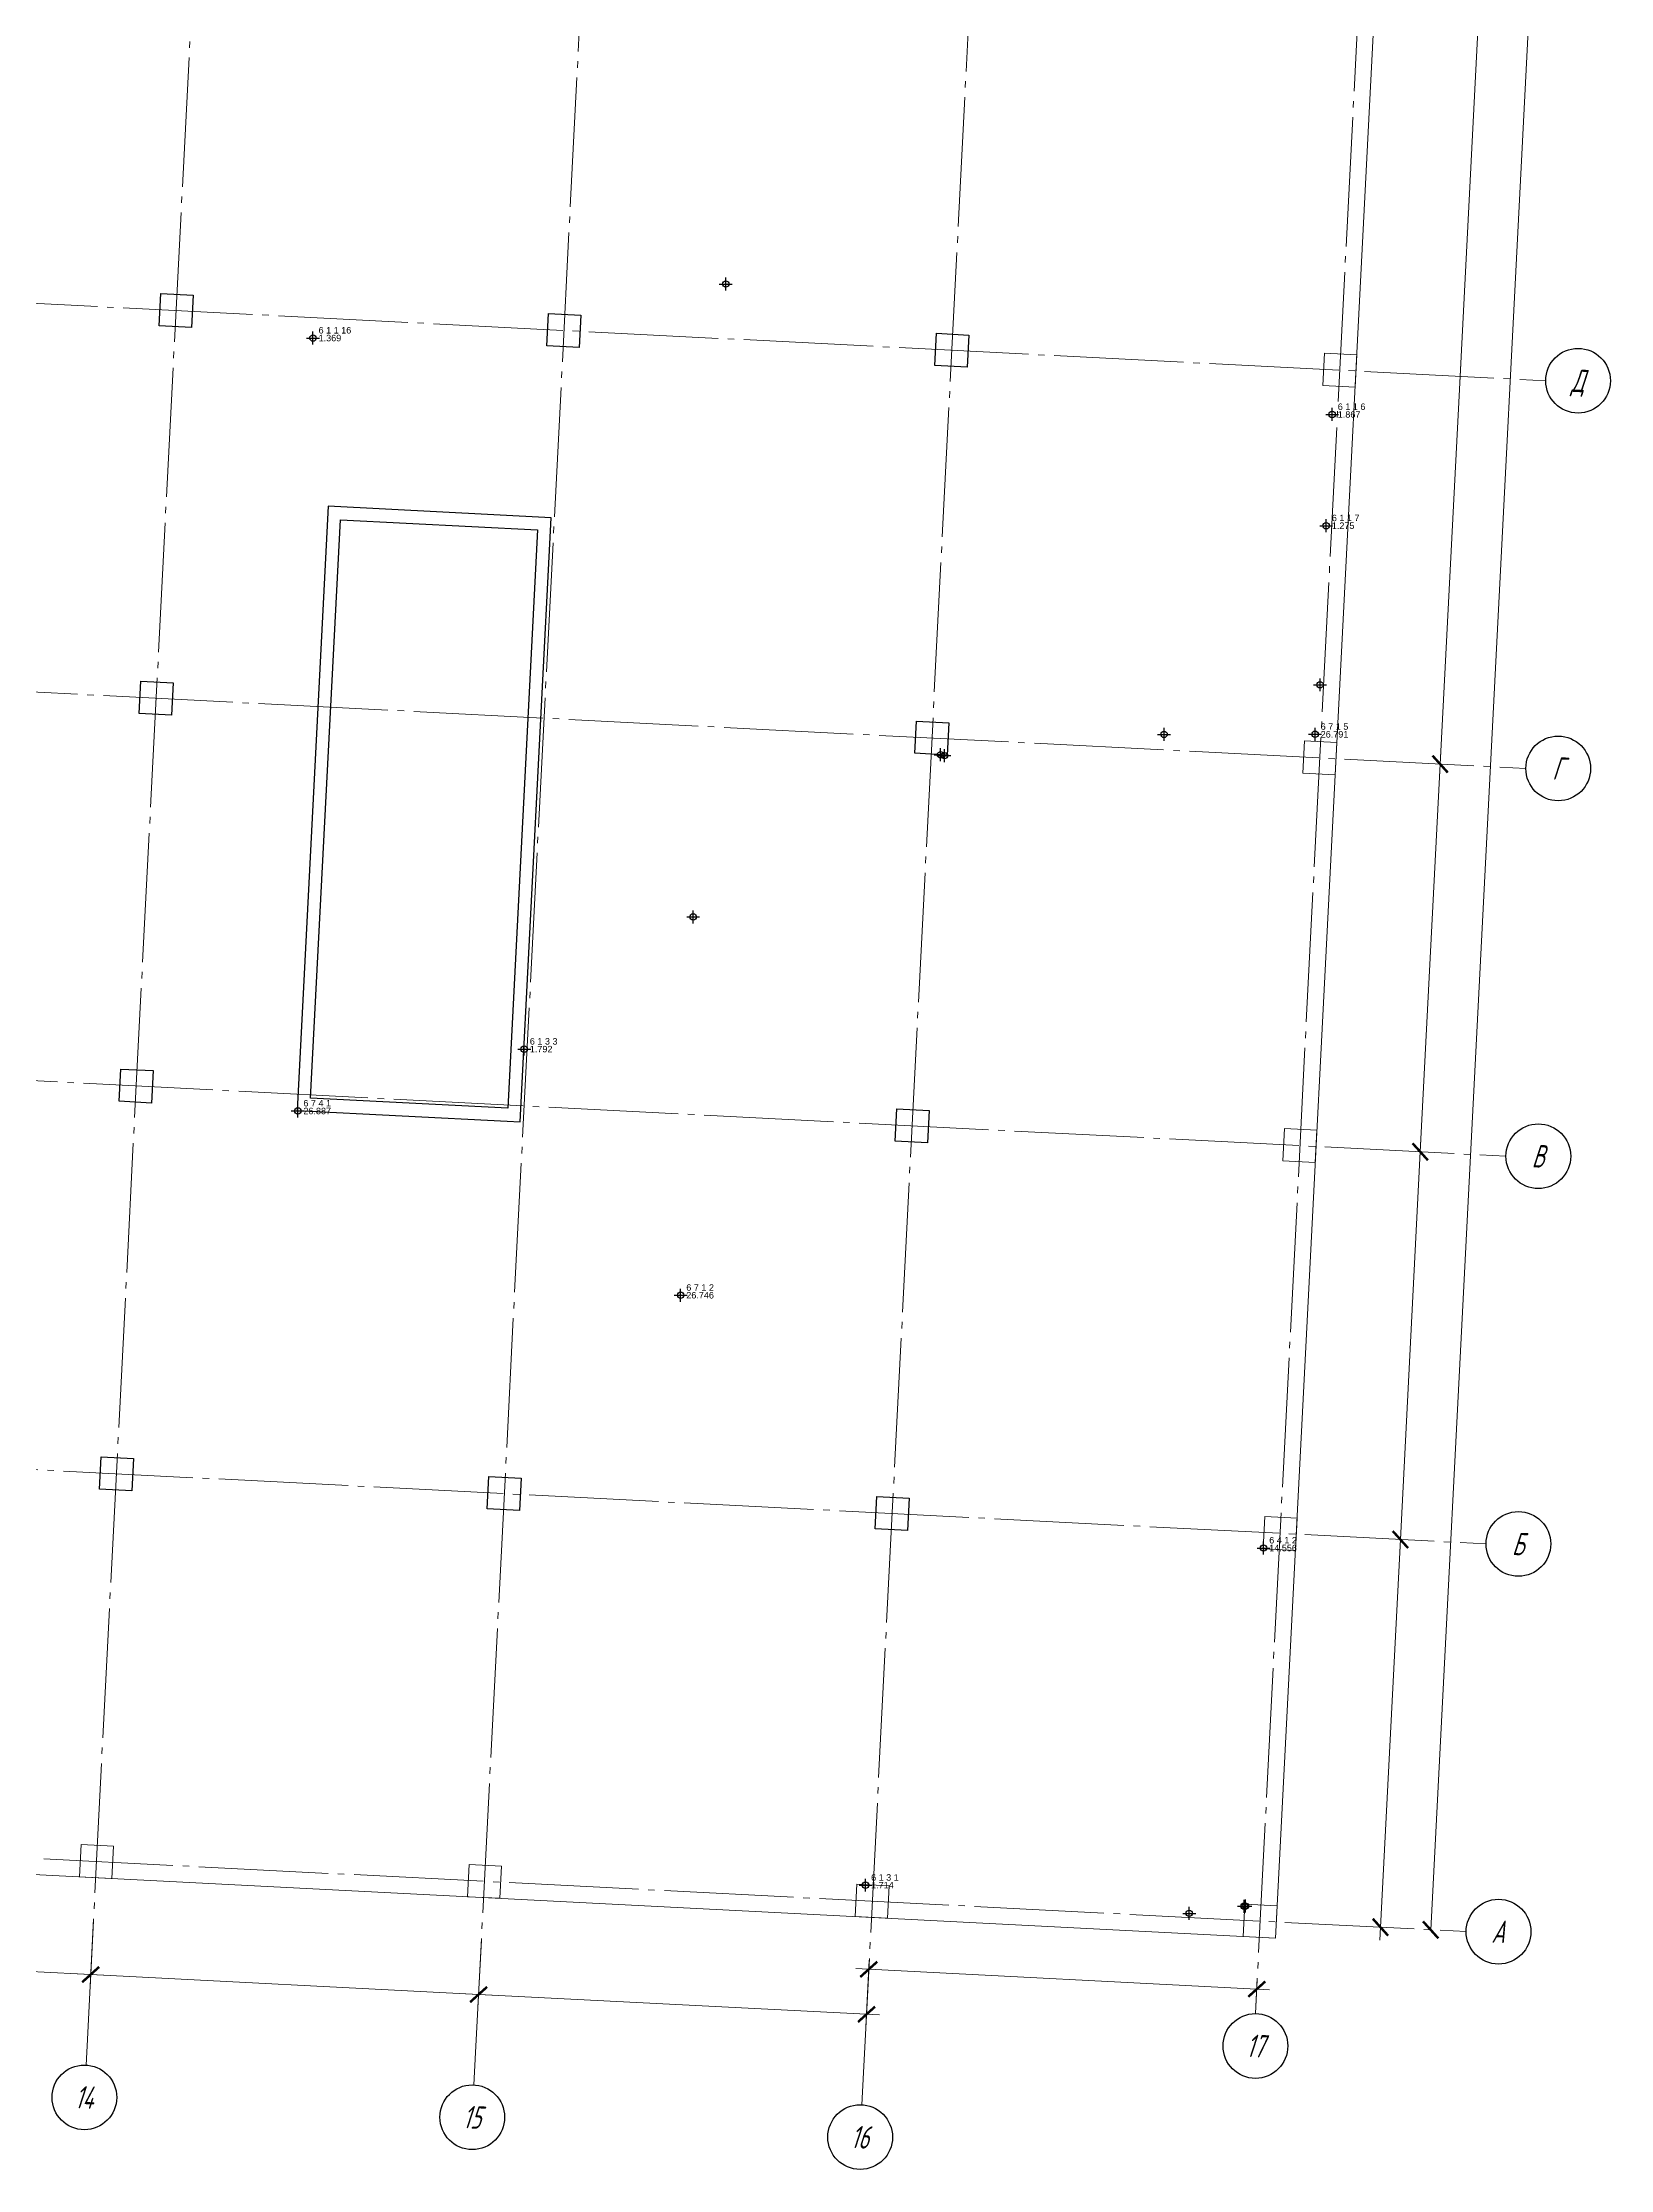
# Model space of a CAD drawing. Header units: millimetres. Extents: x -21314 to -21213, y 38223 to 38274.
# Drawn here: x -21237.97 to -21213.75, y 38222.52 to 38255.39 of the extents above; entities that cross this region are included whole.
import ezdxf
from ezdxf.enums import TextEntityAlignment as Align

# ---------------------------------------------------------------- set-up
doc = ezdxf.new("R2010")
doc.units = ezdxf.units.MM
doc.header["$PDMODE"] = 34
doc.header["$PDSIZE"] = 0.1
doc.linetypes.add('HIDDEN2', pattern=[4.7625, 3.175, -1.5875])
doc.linetypes.add('ГОСТ 2.303 5', pattern=[24, 20, -1.5, 1, -1.5])
for name, color, linetype, lineweight in [('ка', 7, 'Continuous', 30), ('КЖ_колонны', 7, 'Continuous', 15), ('СПДС_ОСИ', 1, 'ГОСТ 2.303 5', 15), ('СПДС_РАЗМЕРЫ', 152, 'Continuous', 25)]:
    doc.layers.add(name, color=color, linetype=linetype, lineweight=lineweight)
for name, color, linetype in [('КЖ_опалубка стен', 7, 'Continuous'), ('Номер_cw_GPT', 7, 'Continuous'), ('Номер_GRO', 7, 'Continuous'), ('Отметка_cw_GPT', 7, 'Continuous'), ('Отметка_GRO', 7, 'Continuous'), ('Пикет_cw_GPT', 7, 'Continuous'), ('Пикет_GRO', 7, 'Continuous')]:
    doc.layers.add(name, color=color, linetype=linetype)
doc.styles.add('AxeAndPointZ', font='arial.ttf')
doc.styles.get("Standard").update_dxf_attribs({"font": 'arial.ttf'})
doc.styles.add('ГОСТ 2.304', font='', dxfattribs={"width": 0.8, "oblique": 15})
doc.styles.get('ГОСТ 2.304').set_extended_font_data('GOST 2.304 type A')

# ---------------------------------------------------------------- blocks, each defined once
blk = doc.blocks.new('_ArchTick')
at = {"color": 0, "linetype": 'ByBlock', "const_width": 0.15}
blk.add_lwpolyline([(-0.5, -0.5), (0.5, 0.5)], dxfattribs=at)
blk = doc.blocks.new('т34р5и4')
at = {"layer": 'КЖ_колонны'}
for p, q in [((-21218.194, 38250.087), (-21218.169, 38250.587)), ((-21218.169, 38250.587), (-21217.669, 38250.561)), ((-21217.669, 38250.561), (-21217.695, 38250.062)), ((-21217.695, 38250.062), (-21218.194, 38250.087)), ((-21218.501, 38244.095), (-21218.476, 38244.595)), ((-21218.476, 38244.595), (-21217.977, 38244.569)), ((-21217.977, 38244.569), (-21218.002, 38244.07)), ((-21218.002, 38244.07), (-21218.501, 38244.095)), ((-21218.809, 38238.103), (-21218.783, 38238.603)), ((-21218.783, 38238.603), (-21218.284, 38238.577)), ((-21218.284, 38238.577), (-21218.309, 38238.078)), ((-21218.309, 38238.078), (-21218.809, 38238.103)), ((-21219.116, 38232.111), (-21219.09, 38232.61)), ((-21219.09, 38232.61), (-21218.591, 38232.585)), ((-21218.591, 38232.585), (-21218.616, 38232.085)), ((-21218.616, 38232.085), (-21219.116, 38232.111)), ((-21237.399, 38227.04), (-21237.374, 38227.54)), ((-21237.374, 38227.54), (-21236.874, 38227.514)), ((-21236.874, 38227.514), (-21236.9, 38227.015)), ((-21231.407, 38226.733), (-21231.382, 38227.233)), ((-21231.382, 38227.233), (-21230.882, 38227.207)), ((-21230.882, 38227.207), (-21230.908, 38226.708)), ((-21236.9, 38227.015), (-21237.399, 38227.04)), ((-21225.415, 38226.426), (-21225.39, 38226.925)), ((-21225.39, 38226.925), (-21224.89, 38226.9)), ((-21224.89, 38226.9), (-21224.916, 38226.401)), ((-21230.908, 38226.708), (-21231.407, 38226.733)), ((-21219.423, 38226.119), (-21219.397, 38226.618)), ((-21219.397, 38226.618), (-21218.898, 38226.593)), ((-21218.898, 38226.593), (-21218.924, 38226.093)), ((-21224.916, 38226.401), (-21225.415, 38226.426)), ((-21218.924, 38226.093), (-21219.423, 38226.119))]:
    blk.add_line(p, q, dxfattribs=at)
at = {"layer": 'КЖ_опалубка стен', "linetype": 'HIDDEN2', "ltscale": 100}
for p, q in [((-21236.171, 38251.009), (-21236.145, 38251.508)), ((-21236.145, 38251.508), (-21235.646, 38251.483)), ((-21235.646, 38251.483), (-21235.671, 38250.983)), ((-21230.179, 38250.702), (-21230.153, 38251.201)), ((-21230.153, 38251.201), (-21229.654, 38251.176)), ((-21235.671, 38250.983), (-21236.171, 38251.009)), ((-21229.654, 38251.176), (-21229.679, 38250.676)), ((-21224.186, 38250.395), (-21224.161, 38250.894)), ((-21224.161, 38250.894), (-21223.661, 38250.868)), ((-21223.661, 38250.868), (-21223.687, 38250.369)), ((-21229.679, 38250.676), (-21230.179, 38250.702)), ((-21223.687, 38250.369), (-21224.186, 38250.395)), ((-21233.56, 38248.222), (-21234.039, 38238.884)), ((-21233.829, 38239.073), (-21233.37, 38248.012)), ((-21230.114, 38248.045), (-21233.56, 38248.222)), ((-21233.37, 38248.012), (-21230.324, 38247.856)), ((-21230.593, 38238.707), (-21230.114, 38248.045)), ((-21230.324, 38247.856), (-21230.783, 38238.917)), ((-21236.478, 38245.017), (-21236.452, 38245.516)), ((-21236.452, 38245.516), (-21235.953, 38245.491)), ((-21235.953, 38245.491), (-21235.979, 38244.991)), ((-21235.979, 38244.991), (-21236.478, 38245.017)), ((-21224.494, 38244.403), (-21224.468, 38244.902)), ((-21224.468, 38244.902), (-21223.969, 38244.876)), ((-21223.969, 38244.876), (-21223.994, 38244.377)), ((-21223.994, 38244.377), (-21224.494, 38244.403)), ((-21236.785, 38239.025), (-21236.759, 38239.524)), ((-21236.759, 38239.524), (-21236.26, 38239.499)), ((-21236.26, 38239.499), (-21236.286, 38238.999)), ((-21230.783, 38238.917), (-21233.829, 38239.073)), ((-21236.286, 38238.999), (-21236.785, 38239.025)), ((-21234.039, 38238.884), (-21230.793, 38238.718)), ((-21230.793, 38238.718), (-21230.593, 38238.707)), ((-21224.801, 38238.41), (-21224.775, 38238.91)), ((-21224.775, 38238.91), (-21224.276, 38238.884)), ((-21224.276, 38238.884), (-21224.301, 38238.385)), ((-21224.301, 38238.385), (-21224.801, 38238.41)), ((-21237.092, 38233.033), (-21237.067, 38233.532)), ((-21237.067, 38233.532), (-21236.567, 38233.506)), ((-21236.567, 38233.506), (-21236.593, 38233.007)), ((-21231.1, 38232.725), (-21231.074, 38233.225)), ((-21231.074, 38233.225), (-21230.575, 38233.199)), ((-21230.575, 38233.199), (-21230.601, 38232.7)), ((-21236.593, 38233.007), (-21237.092, 38233.033)), ((-21225.108, 38232.418), (-21225.082, 38232.918)), ((-21225.082, 38232.918), (-21224.583, 38232.892)), ((-21224.583, 38232.892), (-21224.609, 38232.393)), ((-21230.601, 38232.7), (-21231.1, 38232.725)), ((-21224.609, 38232.393), (-21225.108, 38232.418))]:
    blk.add_line(p, q, dxfattribs=at)
at = {"layer": 'СПДС_ОСИ', "linetype": 'ГОСТ 2.303 5', "lineweight": 15, "ltscale": 0.1}
for points in [[(-21235.216, 38264.743), (-21237.273, 38224.631), (-21237.298, 38224.131)], [(-21229.224, 38264.436), (-21231.28, 38224.324), (-21231.306, 38223.824)], [(-21223.232, 38264.129), (-21225.288, 38224.016), (-21225.314, 38223.517)], [(-21217.24, 38263.822), (-21219.234, 38224.926), (-21219.234, 38224.926)], [(-21311.525, 38255.122), (-21311.026, 38255.097), (-21214.75, 38250.161)], [(-21311.832, 38249.13), (-21311.333, 38249.105), (-21215.057, 38244.169)], [(-21312.14, 38243.138), (-21311.64, 38243.112), (-21215.364, 38238.177)], [(-21312.447, 38237.146), (-21311.947, 38237.12), (-21215.672, 38232.185)], [(-21312.754, 38231.154), (-21312.255, 38231.128), (-21215.979, 38226.193)]]:
    blk.add_lwpolyline(points, dxfattribs=at)
at = {"layer": 'СПДС_ОСИ', "linetype": 'Continuous', "lineweight": 25, "ltscale": 100}
for centre in [(-21214.25, 38250.161), (-21214.557, 38244.169), (-21214.864, 38238.177), (-21215.172, 38232.185), (-21215.479, 38226.193), (-21219.234, 38224.426), (-21237.324, 38223.632), (-21231.332, 38223.325), (-21225.34, 38223.018)]:
    blk.add_circle(centre, 0.5, dxfattribs=at)
at = {"layer": 'СПДС_РАЗМЕРЫ', "lineweight": 15, "ltscale": 100}
for p, q in [((-21214.684, 38262.174), (-21216.527, 38226.221)), ((-21215.756, 38256.421), (-21216.084, 38250.029)), ((-21216.063, 38250.429), (-21216.391, 38244.037)), ((-21216.371, 38244.437), (-21216.698, 38238.045)), ((-21216.678, 38238.445), (-21217.005, 38232.053)), ((-21216.985, 38232.452), (-21217.313, 38226.061)), ((-21237.184, 38226.366), (-21237.237, 38225.33)), ((-21237.184, 38226.366), (-21237.237, 38225.33)), ((-21231.192, 38226.059), (-21231.245, 38225.023)), ((-21231.192, 38226.059), (-21231.245, 38225.023)), ((-21237.027, 38225.519), (-21243.418, 38225.847)), ((-21219.015, 38225.293), (-21225.406, 38225.621)), ((-21225.199, 38225.752), (-21225.253, 38224.716)), ((-21225.199, 38225.752), (-21225.253, 38224.716)), ((-21231.035, 38225.212), (-21237.426, 38225.54)), ((-21225.043, 38224.905), (-21231.434, 38225.233)), ((-21219.207, 38225.445), (-21219.234, 38224.926)), ((-21219.207, 38225.445), (-21219.234, 38224.926))]:
    blk.add_line(p, q, dxfattribs=at)
at = {"layer": 'СПДС_РАЗМЕРЫ', "lineweight": 15, "xscale": 0.2500000000000001, "yscale": 0.2500000000000001, "zscale": 0.2500000000000001}
for p, rotation in [((-21216.381, 38244.237), 267.065376066887), ((-21216.381, 38244.237), 87.06537606688698), ((-21216.688, 38238.245), 267.065376066887), ((-21216.688, 38238.245), 87.06537606688698), ((-21216.995, 38232.253), 267.065376066887), ((-21216.995, 38232.253), 87.06537606688698), ((-21217.302, 38226.261), 87.06537606688694), ((-21217.302, 38226.261), 267.065376066887), ((-21216.527, 38226.221), 267.065376066887), ((-21237.227, 38225.53), 177.0653760668928), ((-21237.227, 38225.53), 357.0653760668928), ((-21225.207, 38225.611), 357.0653760668928), ((-21231.234, 38225.222), 177.0653760668928), ((-21231.234, 38225.222), 357.0653760668928), ((-21219.214, 38225.304), 357.0653760668928), ((-21225.242, 38224.915), 177.0653760668928)]:
    blk.add_blockref('_ArchTick', p, dxfattribs=dict(at, rotation=rotation))
at = {"layer": 'СПДС_ОСИ', "linetype": 'Continuous', "lineweight": 25, "ltscale": 100, "style": 'ГОСТ 2.304', "oblique": 15, "width": 0.8}
for s, p in [('Д', (-21214.25, 38250.161)), ('Г', (-21214.557, 38244.169)), ('В', (-21214.864, 38238.177)), ('Б', (-21215.172, 38232.185)), ('А', (-21215.479, 38226.193)), ('17', (-21219.234, 38224.426)), ('14', (-21237.324, 38223.632)), ('15', (-21231.332, 38223.325)), ('16', (-21225.34, 38223.018))]:
    blk.add_text(s, height=0.35, rotation=357.0654, dxfattribs=at).set_placement(p, align=Align.MIDDLE_CENTER)

msp = doc.modelspace()

# ---------------------------------------------------------------- linework, layer by layer
at = {"layer": 'ка', "lineweight": 15}
msp.add_lwpolyline([(-21307.986, 38267.207), (-21217.055, 38262.545), (-21218.924, 38226.093), (-21309.854, 38230.755)], close=True, dxfattribs=at)
at = {"layer": 'Пикет_cw_GPT', "color": 121, "linetype": 'Continuous'}
for p in [(-21227.417, 38251.656, 223.834), (-21218.236, 38245.462, 222.992), (-21220.646, 38244.696, 223.493), (-21227.92, 38241.874, 223.569), (-21220.256, 38226.476, 223.518), (-21219.409, 38226.586, 223.511)]:
    msp.add_point(p, dxfattribs=at)
at = {"layer": 'Пикет_GRO', "color": 111}
for p in [(-21233.793, 38250.821, 1.369), (-21218.049, 38249.64, 1.867), (-21218.141, 38247.921, 1.275), (-21218.313, 38244.697, 26.791), (-21224.097, 38244.381, 1.786), (-21224.038, 38244.367, 27.263), (-21230.53, 38239.832, 1.792), (-21234.028, 38238.876, 26.887), (-21228.113, 38236.028, 26.746), (-21219.108, 38232.122, 14.556), (-21225.258, 38226.911, 1.714), (-21219.389, 38226.589, 14.706)]:
    msp.add_point(p, dxfattribs=at)

# ---------------------------------------------------------------- block references
msp.add_blockref('т34р5и4', (0, 0))

# ---------------------------------------------------------------- texts
at = {"layer": 'Номер_cw_GPT', "color": 231, "linetype": 'Continuous', "style": 'AxeAndPointZ'}
for s, p in [('6 2 2 2', (-21227.413, 38251.66, 223.834)), ('6 2 2 1', (-21218.232, 38245.465, 222.997)), ('6 2 1 6', (-21220.641, 38244.698, 223.498)), ('6 1 3 2', (-21224.119, 38244.382, 23.556)), ('6 2 1 5', (-21227.916, 38241.878, 223.569)), ('6 2 1 3', (-21219.436, 38226.579, 223.517)), ('6 2 1 4', (-21220.252, 38226.48, 223.525))]:
    msp.add_text(s, height=0.005, dxfattribs=at).set_placement(p)
at = {"layer": 'Номер_GRO', "color": 30}
for s, height, p in [('6 1 1 16', 0.1, (-21233.706, 38250.891, 1.369)), ('6 1 1 6', 0.1, (-21217.962, 38249.71, 1.867)), ('6 1 1 7', 0.1, (-21218.054, 38247.991, 1.275)), ('6 7 1 5', 0.1, (-21218.226, 38244.767, 26.791)), ('6 7 1 3', 0.01, (-21224.033, 38244.366, 2.726)), ('6 1 3 3', 0.1, (-21230.443, 38239.902, 1.792)), ('6 7 4 1', 0.1, (-21233.941, 38238.946, 26.887)), ('6 7 1 2', 0.1, (-21228.026, 38236.098, 26.746)), ('6 4 1 2', 0.1, (-21219.021, 38232.192, 14.556)), ('6 1 3 1', 0.1, (-21225.171, 38226.981, 1.714)), ('6 4 1 1', 0.01, (-21219.388, 38226.602, 1.471))]:
    msp.add_text(s, height=height, dxfattribs=at).set_placement(p)
at = {"layer": 'Отметка_cw_GPT', "color": 191, "linetype": 'Continuous', "style": 'AxeAndPointZ'}
for s, p in [('223.834', (-21227.413, 38251.654, 223.834)), ('222.992', (-21218.232, 38245.459, 222.992)), ('223.498', (-21220.641, 38244.692, 223.498)), ('1.786', (-21224.117, 38244.375, 23.556)), ('223.569', (-21227.916, 38241.872, 223.569)), ('223.511', (-21219.436, 38226.573, 223.511)), ('223.518', (-21220.252, 38226.474, 223.525))]:
    msp.add_text(s, height=0.005, dxfattribs=at).set_placement(p)
at = {"layer": 'Отметка_GRO', "color": 240}
for s, height, p in [('1.369', 0.1, (-21233.706, 38250.771, 1.369)), ('1.867', 0.1, (-21217.962, 38249.59, 1.867)), ('1.275', 0.1, (-21218.054, 38247.871, 1.275)), ('26.791', 0.1, (-21218.226, 38244.647, 26.791)), ('27.263', 0.01, (-21224.033, 38244.354, 2.726)), ('1.792', 0.1, (-21230.443, 38239.782, 1.792)), ('26.887', 0.1, (-21233.941, 38238.826, 26.887)), ('26.746', 0.1, (-21228.026, 38235.978, 26.746)), ('14.556', 0.1, (-21219.021, 38232.072, 14.556)), ('1.714', 0.1, (-21225.171, 38226.861, 1.714)), ('14.706', 0.01, (-21219.388, 38226.59, 1.471))]:
    msp.add_text(s, height=height, dxfattribs=at).set_placement(p)

doc.saveas('drawing.dxf')
